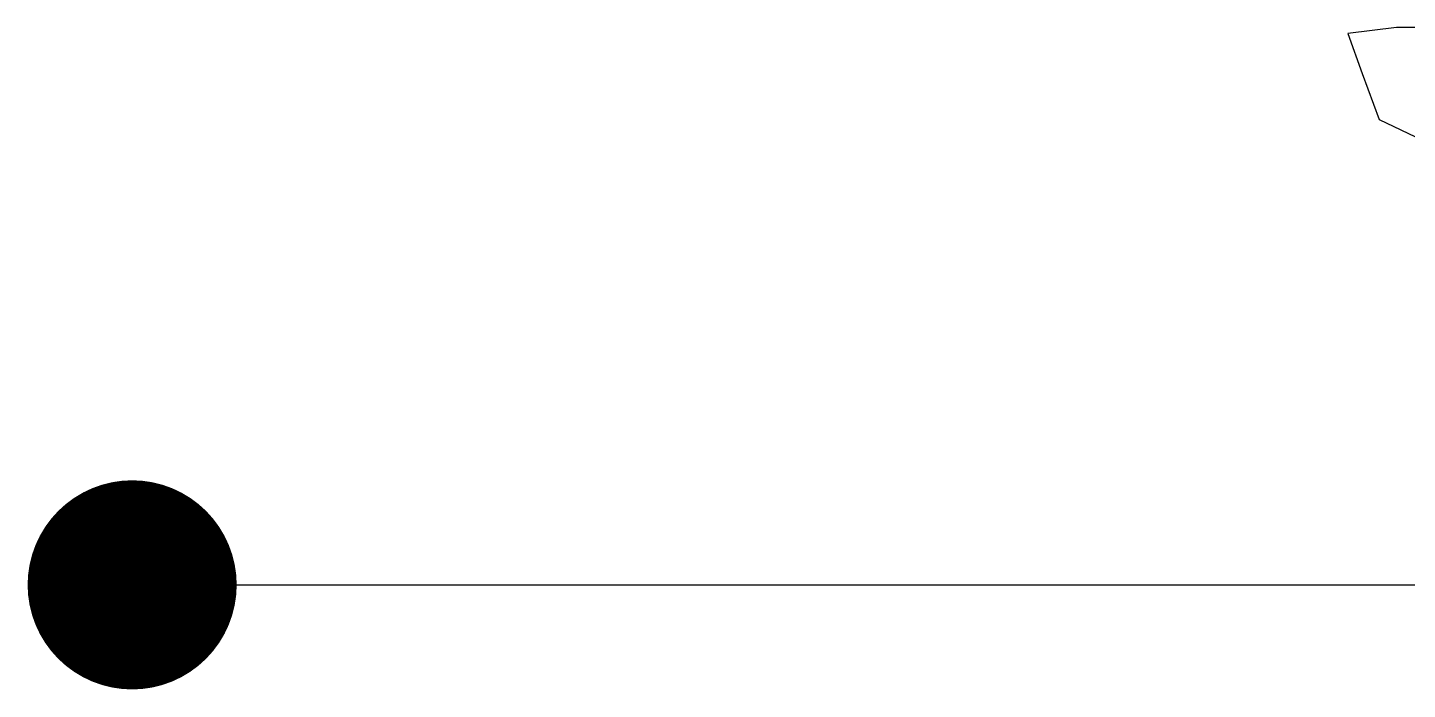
# Model space of a CAD drawing. Extents: x 5198 to 10685, y 9824 to 14137.
# Drawn here: x 8489.6 to 8616.6, y 11275.5 to 11336.4 of the extents above; entities that cross this region are included whole.
import ezdxf

# ---------------------------------------------------------------- set-up
doc = ezdxf.new("R2010")
doc.units = 0
doc.header["$MEASUREMENT"] = 0
doc.layers.get('0').update_dxf_attribs({"linetype": 'CONTINUOUS'})
doc.layers.add('3', color=3, linetype='CONTINUOUS')
doc.layers.add('TEXT', color=3, linetype='CONTINUOUS')
doc.styles.add('HZ', font='')
doc.styles.get('HZ').set_extended_font_data('仿宋_GB2312')
doc.dimstyles.new('BOOK', dxfattribs={"dimscale": 55, "dimtxt": 2, "dimasz": 0.5, "dimexe": 1, "dimexo": 1, "dimgap": 0.5, "dimtad": 1, "dimdec": 0, "dimzin": 0, "dimdsep": 46, "dimtxsty": 'HZ', "dimblk": 'DOT', "dimsah": 1, "dimcen": 0, "dimclrd": 256, "dimclre": 256, "dimclrt": 256, "dimadec": 0, "dimazin": 0, "dimtfac": 0.5, "dimtdec": 0, "dimtmove": 2, "dimatfit": 3, "dimfxl": 0, "dimtolj": 1, "dimtzin": 0, "dimarcsym": 0})

# ---------------------------------------------------------------- blocks, each defined once
blk = doc.blocks.new('DOT')
at = {"color": 0, "linetype": 'ByBlock'}
blk.add_line((-0.35, 0), (-1, 0), dxfattribs=at)
at = {"color": 0, "linetype": 'ByBlock', "const_width": 0.35}
blk.add_lwpolyline([(-0.175, 0, 1), (0.175, 0, 1)], format="xyb", close=True, dxfattribs=at)
blk = doc.blocks.new('02')
at = {"layer": '3'}
blk.add_lwpolyline([(-267.25, 317.81), (-274.38, 317.81), (-278.87, 317.28), (-277.55, 313.59), (-275.97, 309.37), (-269.36, 306.2), (-263.03, 303.56), (-254.84, 301.72), (-250.61, 301.45), (-244.01, 300.4)], dxfattribs=at)

msp = doc.modelspace()

# ---------------------------------------------------------------- block references
at = {"layer": '3'}
msp.add_blockref('02', (8890.02, 11018.62), dxfattribs=at)

# ---------------------------------------------------------------- leaders
at = {"layer": 'TEXT'}
msp.add_leader([(8499.25, 11285.15), (9773.61, 11285.15)], dimstyle='BOOK', override={"dimldrblk": 'DOT'}, dxfattribs=at)

doc.saveas('drawing.dxf')
